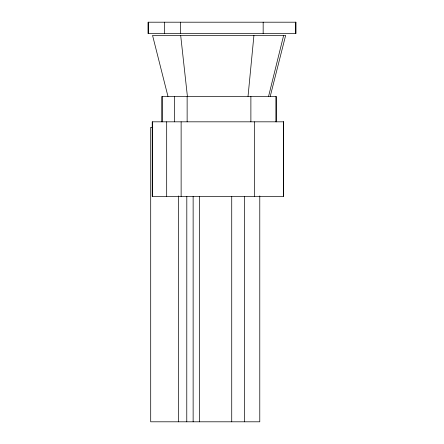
<?xml version="1.0" encoding="UTF-8"?>
<svg xmlns="http://www.w3.org/2000/svg" width="444" height="444" viewBox="0 0 444 444"><rect width="100%" height="100%" fill="white"/><g stroke="black" fill="none" stroke-linecap="round" stroke-linejoin="round"><path stroke-width="0.67" d="M248.024 96.448L253.924 35.431M268.548 96.465L283.627 35.431M270.207 96.465L285.636 35.431L152.558 35.431L167.982 96.465M152.747 127.334L150.699 127.334L150.699 421.8L259.779 421.8L259.779 195.926M180.68 35.431L187.412 96.448M295.771 22.2L295.771 33.611M283.361 121.823L283.361 196.392M276.151 121.823L276.151 96.431L161.999 96.431L161.999 121.823M276.074 96.431L276.074 121.823M263.164 22.2L263.164 33.611M254.401 121.823L254.401 196.392M250.882 96.431L250.882 121.823M244.472 196.392L244.505 421.8M231.729 196.392L231.729 421.8M199.489 196.392L199.489 421.8M193.134 196.392L193.134 421.8M187.135 96.431L187.135 121.823M186.813 196.392L186.774 421.8M181.13 121.823L181.13 196.392M180.658 22.2L180.658 33.611M178.621 195.926L178.621 421.8M174.564 96.431L174.564 121.823M166.683 121.823L166.683 196.392M164.397 22.2L164.397 33.611M162.077 96.431L162.077 121.823M152.325 121.823L152.325 196.392M148.229 22.2L148.229 33.611M295.871 22.2L148.13 22.2L148.13 33.611L295.871 33.611L295.871 22.2M283.45 121.823L152.237 121.823L152.237 196.392L283.45 196.392L283.45 121.823"/></g></svg>
